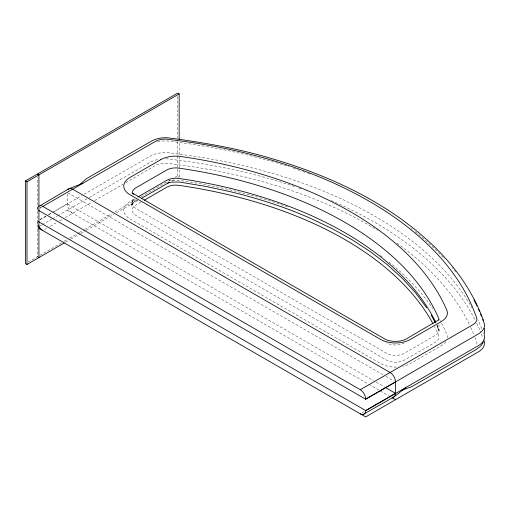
<?xml version="1.0" encoding="UTF-8"?>
<svg xmlns="http://www.w3.org/2000/svg" width="510" height="510" viewBox="0 0 510 510"><rect width="100%" height="100%" fill="white"/><g stroke="black" fill="none" stroke-linecap="round" stroke-linejoin="round"><path stroke-width="0.38" stroke-dasharray="2.55 1.91" d="M39.92 208.086L41.163 207.366M40.15 208.125L41.501 207.347M39.92 219.625L46.136 216.036M48.622 214.602L51.733 212.81M52.352 212.447L67.275 203.834L373.428 380.594M39.92 219.797L46.136 216.208M48.622 214.774L51.733 212.982M54.219 211.548L81.511 195.789M84.099 194.297L150.099 156.188A21.095 12.176 0 0 1 169.683 152.923L181.037 154.409A398.272 229.94 0 0 1 471.903 307.849M40.15 225.873L41.501 225.088M42.183 224.7L51.676 219.217M52.352 218.822L57.101 216.081M57.777 215.692L88.491 197.956M89.18 197.561L150.099 162.39A21.101 12.183 0 0 1 157.87 159.541M44.67 229.462L46.537 228.384M50.267 226.23L55.858 223.004M59.587 220.849L62.698 219.051M65.184 217.617L92.055 202.107M94.643 200.608L123.114 184.174M125.702 182.676L155.473 165.489A13.502 7.797 0 0 1 168.007 163.404L179.354 164.889A390.673 225.554 0 0 1 377.591 230.341M133.786 199.372L129.935 201.597A21.088 12.176 0 0 0 129.935 218.822L380.575 363.528A21.088 12.176 0 0 0 397.009 367.066M28.254 262.025L61.308 242.945M64.062 241.351L66.816 239.764M69.57 238.17L78.521 233.006M79.209 232.605L84.029 229.825M84.717 229.423L112.257 213.524M115.018 211.93L136.361 199.608M141.181 196.828L170.786 179.73M174.924 177.346L177.678 175.759L179.169 176.619L179.169 141.633M137.483 200.092L134.13 202.03L134.876 201.418L131.134 204.491L132.785 202.744L131.58 205.3L132.989 200.774L132.256 204.899L132.192 197.784M65.554 242.212L70.374 239.432M71.062 239.031L80.013 233.867M80.701 233.465L85.521 230.686M86.209 230.284L113.749 214.385M116.509 212.797L137.853 200.468M171.59 180.993L175.038 179.004M177.792 177.416L179.169 176.619M141.034 202.075L135.902 205.039A12.661 7.306 0 0 0 135.902 215.379L386.542 360.085A12.661 7.306 0 0 0 404.443 360.085L435.253 342.299A12.661 7.306 0 0 0 438.587 335.37A356.082 205.581 0 0 0 434.545 326.763M362.151 412.756L364.012 411.678M67.964 192.863L383.08 374.799M385.84 376.386L394.115 381.168M376.189 382.188L384.464 386.962M67.275 210.209L368.086 383.883M368.775 384.279L388.747 395.811M38.926 257.582L37.434 256.721L37.434 177.212M436.892 324.985L438.587 328.478L439.129 331.06L436.585 325.412M481.727 328.644L481.402 327.822A398.272 229.94 0 0 0 478.093 320.031M483.333 332.743L483.658 333.559M481.402 334.024L483.123 338.398M474.963 337.454L476.569 341.547A13.502 7.797 0 0 1 476.314 345.557M437 324.921A356.076 205.581 0 0 1 438.587 328.478L438.963 330.282L438.957 324.436M177.678 96.25L177.678 138.388M177.678 141.57L177.678 155.085M177.678 155.881L177.678 175.759M67.275 193.985L67.275 204.006A7.593 4.386 60 0 0 72.643 213.314M165.82 158.833A21.101 12.183 0 0 1 169.683 159.126L181.037 160.612A398.278 229.946 0 0 1 296.08 187.062M299.026 188.082A398.278 229.946 0 0 1 301.219 188.853M331.213 200.589A398.278 229.946 0 0 1 475.326 320.478M476.722 323.308A398.278 229.946 0 0 1 480.834 332.59M37.434 209.521A7.593 4.386 60 0 1 37.931 207.207M157.628 141.678A21.095 12.176 0 0 1 169.683 141.206L181.037 142.692A398.272 229.94 0 0 1 289.195 166.846M293.244 168.185A398.272 229.94 0 0 1 299.765 170.423M302.749 171.481A398.272 229.94 0 0 1 304.974 172.284M307.932 173.368A398.272 229.94 0 0 1 310.137 174.19M410.933 228.467A398.272 229.94 0 0 1 412.131 229.392M415.102 231.719A398.272 229.94 0 0 1 444.745 259.112M452.249 267.699A398.272 229.94 0 0 1 453.25 268.917M454.238 270.134A398.272 229.94 0 0 1 455.698 271.97M38.033 224.432A7.593 4.386 60 0 1 37.434 221.238M396.971 243.181A390.673 225.554 0 0 1 469.563 324.819M470.749 327.356A390.673 225.554 0 0 1 473.994 334.993M404.443 342.854A12.654 7.306 0 0 1 386.542 342.854M438.587 328.478A12.654 7.306 0 0 1 435.253 335.408L404.443 353.194A12.654 7.306 0 0 1 386.542 353.194L135.902 208.488A12.654 7.306 0 0 1 134.583 199.047M447.353 337.958A21.095 12.176 0 0 0 446.779 334.197A364.516 210.451 0 0 0 439.939 320.331M445.899 341.643A21.095 12.176 0 0 1 441.22 345.742L410.41 363.528A21.088 12.176 0 0 1 402.875 366.327M287.525 206.888A364.516 210.451 0 0 0 180.738 180.604A21.095 12.176 0 0 0 169.059 180.852M380.326 255.37A364.516 210.451 0 0 1 383.437 257.703M388.939 262.006A364.516 210.451 0 0 1 432.671 308.518"/><path stroke-width="0.76" d="M483.397 342.095L480.739 346.06L476.729 349.171L411.647 386.746L401.963 390.112M80.612 183.74L86.573 178.583L151.655 141.009C156.921 138.184 163.041 137.241 168.944 137.955C198.696 141.837 228.321 146.899 257.365 154.536C325.048 172.807 392.247 202.559 441.45 253.878L442.897 255.478C460.415 274.272 474.663 296.214 483.442 320.42M405.845 387.53L393.918 396.984L362.91 414.56M438.855 319.802L406.17 339.003C401.038 342.172 389.952 342.172 384.814 339.003L132.543 193.137M40.73 205.275L68.844 188.815L82.996 183.217M64.177 243.009L26.992 264.473L25.5 263.613L25.5 180.922L177.678 93.069L179.169 93.929L179.169 139.249M25.5 180.922L26.992 181.783L179.169 93.929M42.808 206.422L155.473 141.372A13.502 7.797 0 0 1 168.007 139.281L179.354 140.766A390.673 225.554 0 0 1 473.994 310.877L476.569 317.43A13.502 7.797 0 0 1 472.948 324.666L360.283 389.716L42.808 206.422A7.593 4.386 60 0 0 38.377 206.556M137.827 197.038L166.713 180.362A12.654 7.306 0 0 1 178.71 178.436A356.076 205.581 0 0 1 435.304 321.383M141.295 198.486L169.524 182.185M144.247 200.226L166.713 187.253A12.661 7.306 0 0 1 178.71 185.328A356.082 205.581 0 0 1 433.054 323.92M395.492 381.964L365.657 399.19L478.323 333.974A21.095 12.176 0 0 0 483.977 322.664L482.689 319.387M38.116 221.461L365.657 410.556L395.492 393.331L385.152 387.364M360.283 413.833A7.593 4.386 60 0 0 365.657 410.735L478.323 345.684A21.095 12.176 0 0 0 484.124 334.789M167.701 183.013L171.43 182.108L179.463 182.044L206.155 186.501L229.27 191.448C252.233 196.93 274.852 203.879 296.814 212.562L309.105 217.687L331.921 228.499L351.843 239.604L370.343 251.666L387.109 264.512L402.409 278.422L415.478 292.734L426.647 307.804M37.434 174.031L38.926 174.892L38.926 257.582M392.043 397.717L395.492 399.706M38.116 210.088L365.657 399.19M38.122 227.836L365.657 416.931L478.323 351.887A21.101 12.183 0 0 0 483.977 340.578M132.594 193.347L133.748 194.335M431.179 315.11L435.132 322.39M434.858 320.79L435.871 322.887M484.5 328.306L484.5 334.158M26.992 181.783L26.992 264.473M360.283 389.716A7.593 4.386 60 0 1 365.657 399.018M67.875 189.79A7.593 4.386 60 0 1 72.643 189.191L390.125 372.485A7.593 4.386 60 0 1 395.492 381.792L395.492 393.503A7.593 4.386 60 0 1 392.592 397.335M473.873 299.752A398.272 229.94 0 0 1 476.939 305.853M478.52 309.258A398.272 229.94 0 0 1 479.419 311.31M480.573 314.052A398.272 229.94 0 0 1 481.402 316.111M42.808 230.539A7.593 4.386 60 0 1 38.377 225.292M438.963 319.923A12.654 7.306 0 0 0 438.587 318.144A356.076 205.581 0 0 0 178.71 168.102A12.654 7.306 0 0 0 166.713 170.028L135.902 187.814A12.654 7.306 0 0 0 132.224 193.5M160.739 159.694L129.935 177.48A21.088 12.176 0 0 0 129.935 194.705L380.575 339.411A21.088 12.176 0 0 0 410.41 339.411L441.22 321.625A21.095 12.176 0 0 0 446.779 310.08A364.516 210.451 0 0 0 180.738 156.481A21.095 12.176 0 0 0 160.746 159.694"/></g></svg>
